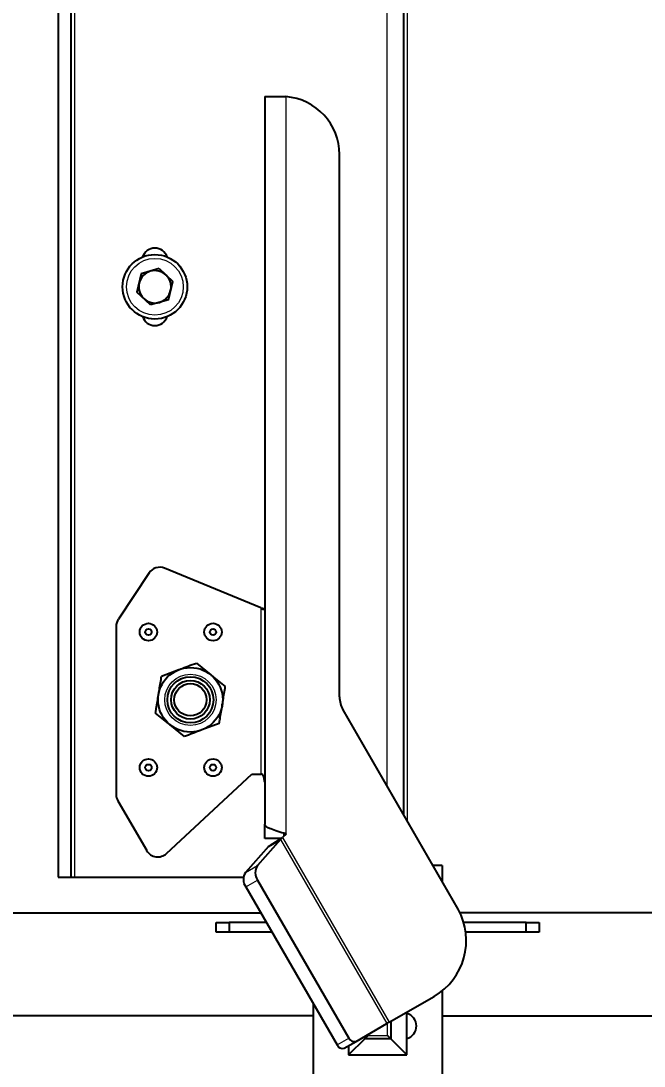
# Model space of a CAD drawing. Header units: millimetres. Extents: x -1414 to 3358, y -1920 to 1219.
# Drawn here: x -427.7 to -331.2, y -1192 to -1030 of the extents above; entities that cross this region are included whole.
import ezdxf

# ---------------------------------------------------------------- set-up
doc = ezdxf.new("R2010")
doc.units = ezdxf.units.MM
doc.layers.add('FORMAT', color=7, linetype='Continuous')
doc.styles.add('SLDTEXTSTYLE0', font='TXT', dxfattribs={"width": 0.75})
doc.dimstyles.new('SLDDIMSTYLE0', dxfattribs={"dimtxt": 20, "dimasz": 10, "dimexe": 0, "dimexo": 0.0625, "dimgap": 5, "dimtad": 2, "dimdec": 1, "dimrnd": 1e-09, "dimzin": 12, "dimdsep": 46, "dimtxsty": 'SLDTEXTSTYLE0', "dimsah": 1, "dimcen": 0.09, "dimadec": 0, "dimazin": 3, "dimtfac": 1, "dimtofl": 0, "dimtmove": 0, "dimatfit": 3, "dimfxl": 0, "dimfrac": 2, "dimtolj": 1, "dimtzin": 12, "dimarcsym": 0})

# ---------------------------------------------------------------- blocks, each defined once
blk = doc.blocks.new('_D_6')
at = {"layer": 'FORMAT'}
for p, q in [((-484.94, -1159.18), (-484.94, -1529.21)), ((-374.44, -1198.73), (-374.44, -1529.21)), ((-374.44, -1528.21), (-484.94, -1528.21))]:
    blk.add_line(p, q, dxfattribs=at)
for points in [[(-484.94, -1528.21), (-474.94, -1529.75), (-474.94, -1526.67)], [(-374.44, -1528.21), (-384.44, -1526.67), (-384.44, -1529.75)]]:
    blk.add_solid(points, dxfattribs=at)
at = {"layer": 'FORMAT', "insert": (-462.94, -1502.43), "char_height": 20, "attachment_point": 1, "style": 'SLDTEXTSTYLE0'}
blk.add_mtext('110,5', dxfattribs=at)

msp = doc.modelspace()

# ---------------------------------------------------------------- linework, layer by layer
at = {"color": 7, "linetype": 'Continuous', "lineweight": 25}
for p, q in [((-421.94, 720.28), (-421.94, -1162.72)), ((-419.94, 720.28), (-419.94, -1162.72)), ((-368.44, 710.57), (-368.44, -1153)), ((-389.94, -1041.72), (-388.97, -1041.72)), ((-389.94, -1041.72), (-389.94, -1154.48)), ((-388.97, -1041.72), (-386.85, -1041.72)), ((-378.35, -1134.77), (-378.35, -1050.72)), ((-406.26, -1068.4), (-409.04, -1069.22)), ((-406.26, -1068.4), (-404.16, -1070.4)), ((-409.04, -1069.22), (-409.72, -1072.03)), ((-404.84, -1073.22), (-404.16, -1070.4)), ((-407.62, -1074.03), (-409.72, -1072.03)), ((-404.84, -1073.22), (-407.62, -1074.03)), ((-407.84, -1115.57), (-412.6, -1122.71)), ((-390.54, -1120.97), (-405.43, -1114.82)), ((-390.54, -1120.97), (-389.94, -1121.07)), ((-390.54, -1120.97), (-390.3, -1121.22)), ((-412.94, -1123.82), (-412.94, -1149.87)), ((-405.91, -1131.57), (-403.21, -1130.54)), ((-400.52, -1129.52), (-398.28, -1131.34)), ((-359.98, -1167.66), (-377.81, -1136.77)), ((-402.36, -1140.92), (-404.6, -1139.09)), ((-396.97, -1138.87), (-399.66, -1139.89)), ((-405.13, -1159.03), (-391.94, -1146.72)), ((-391.94, -1146.72), (-390.54, -1146.72)), ((-390.3, -1146.72), (-390.54, -1146.72)), ((-412.67, -1150.87), (-408.21, -1158.6)), ((-389.94, -1156.72), (-389.94, -1154.48)), ((-386.62, -1156.03), (-387.19, -1156.57)), ((-386.94, -1156.33), (-386.94, -1155.92)), ((-386.64, -1156.01), (-386.62, -1156.03)), ((-389.33, -1157.94), (-392.91, -1161.98)), ((-387.5, -1156.87), (-391.07, -1160.92)), ((-387.43, -1156.72), (-389.94, -1156.72)), ((-389.33, -1157.94), (-387.5, -1156.87)), ((-362.44, -1160.92), (-363.87, -1160.92)), ((-362.44, -1160.92), (-362.44, -1163.4)), ((-421.94, -1162.72), (-419.94, -1162.72)), ((-419.94, -1162.72), (-419.34, -1162.72)), ((-419.34, -1162.72), (-393.22, -1162.72)), ((-392.88, -1164.21), (-378.74, -1188.7)), ((-391.04, -1163.15), (-376.9, -1187.64)), ((-485.54, -1168.22), (-390.56, -1168.22)), ((-259.34, -1168.22), (-359.69, -1168.22)), ((-397.44, -1171.22), (-397.44, -1169.72)), ((-397.44, -1169.72), (-395.44, -1169.72)), ((-395.44, -1169.72), (-395.44, -1171.22)), ((-389.7, -1169.72), (-395.44, -1169.72)), ((-349.44, -1169.72), (-359.12, -1169.72)), ((-349.44, -1171.22), (-349.44, -1169.72)), ((-349.44, -1169.72), (-347.44, -1169.72)), ((-347.44, -1169.72), (-347.44, -1171.22)), ((-395.44, -1171.22), (-397.44, -1171.22)), ((-388.83, -1171.22), (-395.44, -1171.22)), ((-349.44, -1171.22), (-358.8, -1171.22)), ((-347.44, -1171.22), (-349.44, -1171.22)), ((-362.44, -1180.3), (-362.44, -1193.72)), ((-382.44, -1182.29), (-382.44, -1193.72)), ((-370.66, -1185.19), (-363.72, -1181.18)), ((-367.94, -1183.82), (-367.94, -1183.62)), ((-367.94, -1187.69), (-367.94, -1183.82)), ((-382.44, -1184.22), (-1015.44, -1184.22)), ((-375.79, -1188.15), (-371.03, -1185.4)), ((-370.66, -1185.19), (-371.03, -1185.4)), ((-370.43, -1185.06), (-370.43, -1187.76)), ((-362.44, -1184.22), (270.56, -1184.22)), ((-374.44, -1187.76), (-373.94, -1187.26)), ((-370.43, -1187.76), (-370.93, -1187.26)), ((-377.63, -1189.21), (-375.79, -1188.15)), ((-374.44, -1187.76), (-376.94, -1190.26)), ((-376.94, -1188.81), (-376.94, -1190.26)), ((-374.44, -1187.76), (-374.44, -1187.37)), ((-370.43, -1187.76), (-374.44, -1187.76)), ((-370.43, -1187.76), (-367.94, -1190.26)), ((-367.94, -1190.26), (-367.94, -1187.69)), ((-376.94, -1190.26), (-367.94, -1190.26))]:
    msp.add_line(p, q, dxfattribs=at)
at = {"color": 8, "linetype": 'Continuous', "lineweight": 18}
for p, q in [((-419.34, -1162.72), (-419.34, 720.28)), ((-367.84, -1154.04), (-367.84, 711.61)), ((-371.04, 706.07), (-371.04, -1148.5)), ((-386.64, -1041.74), (-386.64, -1156.01)), ((-390.54, -1120.97), (-390.54, -1146.72)), ((-387.5, -1156.87), (-371.03, -1185.4)), ((-387.19, -1156.57), (-370.66, -1185.19)), ((-392.91, -1161.98), (-391.07, -1160.92)), ((-392.88, -1164.21), (-391.04, -1163.15)), ((-370.93, -1187.26), (-370.93, -1185.34)), ((-373.94, -1187.08), (-373.94, -1187.26)), ((-373.94, -1187.26), (-370.93, -1187.26)), ((-378.74, -1188.7), (-376.9, -1187.64))]:
    msp.add_line(p, q, dxfattribs=at)
at = {"color": 7, "linetype": 'Continuous', "lineweight": 25}
for centre, radius in [((-406.94, -1071.22), 5), ((-407.94, -1124.72), 1.35), ((-397.94, -1124.72), 1.35), ((-407.94, -1124.72), 0.493), ((-397.94, -1124.72), 0.493), ((-401.44, -1135.22), 5), ((-401.44, -1135.22), 3.57), ((-401.44, -1135.22), 3), ((-401.44, -1135.22), 2.5), ((-407.94, -1145.72), 1.35), ((-397.94, -1145.72), 1.35), ((-407.94, -1145.72), 0.493), ((-397.94, -1145.72), 0.493)]:
    msp.add_circle(centre, radius, dxfattribs=at)
at = {"color": 8, "linetype": 'Continuous', "lineweight": 18}
for centre, radius in [((-406.94, -1071.22), 4.4), ((-401.44, -1135.22), 3.97)]:
    msp.add_circle(centre, radius, dxfattribs=at)
at = {"color": 7, "linetype": 'Continuous', "lineweight": 25}
for centre, radius, start, end in [((-387.35, -1050.72), 9, 0, 85.4954), ((-406.94, -1067.22), 2, 18.21, 161.79), ((-406.94, -1071.22), 2.51, 106.3534, 166.3534), ((-406.94, -1071.22), 2.51, 46.3534, 106.3534), ((-406.94, -1071.22), 2.51, 166.3534, 226.3534), ((-406.94, -1071.22), 2.51, 346.3534, 46.3534), ((-406.94, -1071.22), 2.51, 286.3534, 346.3534), ((-406.94, -1071.22), 2.51, 226.3534, 286.3534), ((-406.94, -1075.22), 2, 198.21, 341.79), ((-406.18, -1116.68), 2, 68.1986, 146.3099), ((-410.94, -1123.82), 2, 146.3099, 180), ((-374.35, -1134.77), 4, 180, 210), ((-410.94, -1149.87), 2, 180, 210), ((-406.5, -1157.57), 2, 210.9638, 313.0251), ((-389.42, -1162.01), 1.98, 146.5519, 215.0479), ((-391.26, -1163.07), 1.98, 146.5519, 215.0479), ((-368.72, -1172.52), 10, 300, 29.0469), ((-368.44, -1185.76), 2, 284.4775, 75.5225), ((-377.91, -1188.36), 0.893, 201.9505, 288.5782), ((-376.08, -1187.3), 0.893, 201.9505, 288.5782)]:
    msp.add_arc(centre, radius, start, end, dxfattribs=at)
for points in [[(-388.97, -1041.72), (-388.81, -1041.72), (-388.49, -1041.72), (-387.91, -1041.73), (-387.29, -1041.74), (-386.86, -1041.74), (-386.64, -1041.74)], [(-390.3, -1121.22), (-390.25, -1121.2), (-390.15, -1121.18), (-390.03, -1121.15), (-389.96, -1121.11), (-389.95, -1121.09), (-389.94, -1121.08)], [(-389.94, -1147.92), (-389.96, -1147.72), (-390, -1147.32), (-390.2, -1146.92), (-390.3, -1146.72)], [(-386.64, -1156.01), (-387.07, -1155.88), (-387.94, -1155.62), (-389.03, -1155.24), (-389.79, -1154.86), (-389.89, -1154.6), (-389.94, -1154.48)], [(-389.33, -1157.94), (-389.19, -1157.84), (-388.89, -1157.65), (-388.36, -1157.31), (-387.78, -1156.94), (-387.38, -1156.69), (-387.19, -1156.57)], [(-387.5, -1156.87), (-387.48, -1156.85), (-387.43, -1156.81), (-387.36, -1156.73), (-387.27, -1156.65), (-387.21, -1156.59), (-387.19, -1156.57)]]:
    msp.add_open_spline(points, degree=3, dxfattribs=at)
for points, knots in [([(-403.21, -1130.54), (-403.15, -1130.52), (-402.24, -1130.17), (-401.35, -1129.83), (-400.52, -1129.52)], [0, 0, 0, 0, 0.0702006, 1, 1, 1, 1]), ([(-406.37, -1134.42), (-406.33, -1134.16), (-406.18, -1133.19), (-406.02, -1132.25), (-405.91, -1131.57)], [0, 0, 0, 0, 0.268634, 1, 1, 1, 1]), ([(-398.28, -1131.34), (-398.23, -1131.39), (-397.47, -1132), (-396.73, -1132.61), (-396.04, -1133.17)], [0, 0, 0, 0, 0.070201, 1, 1, 1, 1]), ([(-396.5, -1136.02), (-396.46, -1135.76), (-396.31, -1134.79), (-396.15, -1133.85), (-396.04, -1133.17)], [0, 0, 0, 0, 0.268634, 1, 1, 1, 1]), ([(-406.84, -1137.27), (-406.8, -1137.03), (-406.65, -1136.1), (-406.49, -1135.13), (-406.37, -1134.42)], [0, 0, 0, 0, 0.2575513, 1, 1, 1, 1]), ([(-396.97, -1138.87), (-396.93, -1138.63), (-396.78, -1137.7), (-396.62, -1136.73), (-396.5, -1136.02)], [0, 0, 0, 0, 0.2575513, 1, 1, 1, 1]), ([(-404.6, -1139.09), (-404.65, -1139.05), (-405.41, -1138.43), (-406.15, -1137.83), (-406.84, -1137.27)], [0, 0, 0, 0, 0.070201, 1, 1, 1, 1]), ([(-399.66, -1139.89), (-399.73, -1139.92), (-400.64, -1140.26), (-401.53, -1140.6), (-402.36, -1140.92)], [0, 0, 0, 0, 0.070201, 1, 1, 1, 1])]:
    msp.add_open_spline(points, degree=3, knots=knots, dxfattribs=at)

# ---------------------------------------------------------------- dimensions: what is measured, and where the dimension line sits
at = {"layer": 'FORMAT'}
dim = msp.add_linear_dim(base=(-484.94, -1528.21), p1=(-374.44, -1198.72), p2=(-484.94, -1159.17), dimstyle='SLDDIMSTYLE0', dxfattribs=at)
dim.commit()
dim.dimension.update_dxf_attribs({"geometry": '_D_6', "text_midpoint": (-429.69, -1528.21), "dimtype": 160})

doc.saveas('drawing.dxf')
